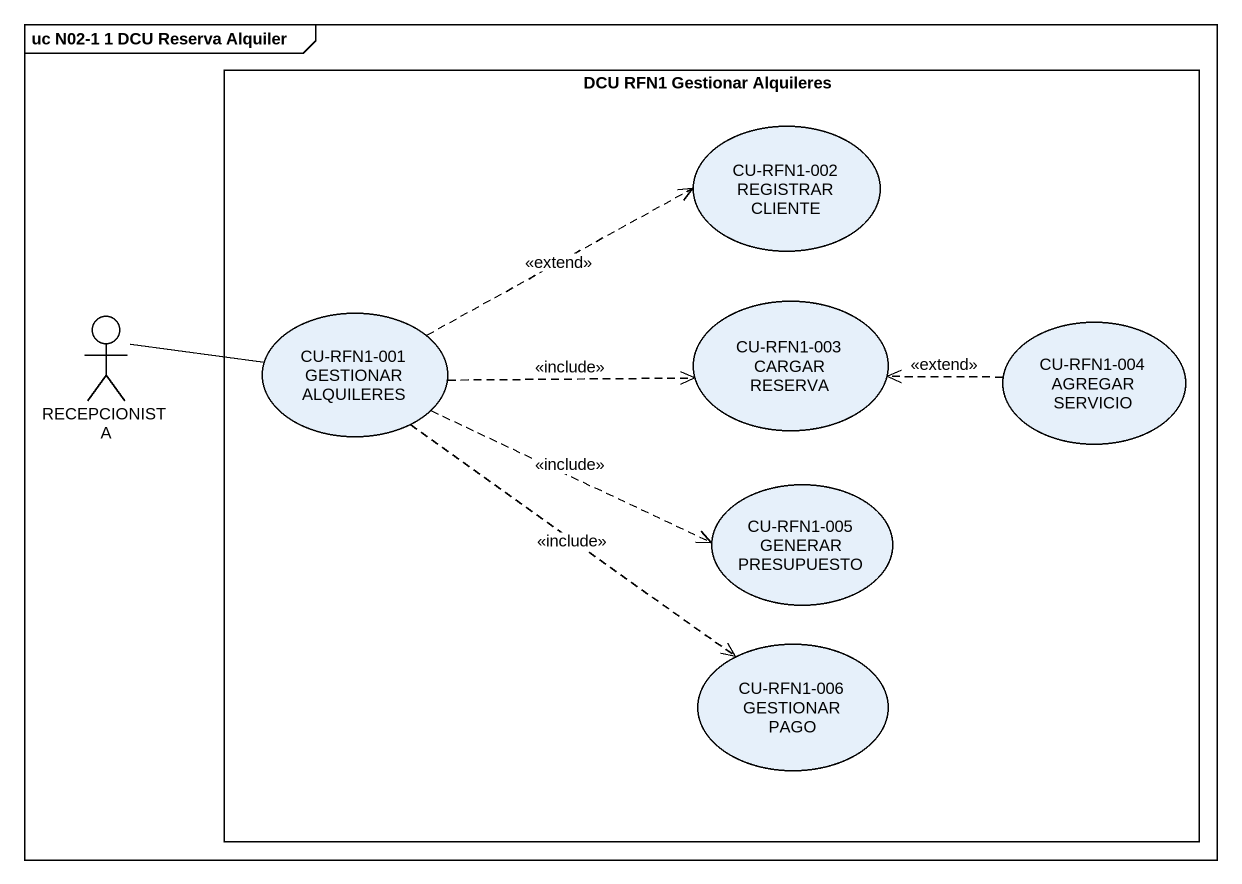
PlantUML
@startuml
mainframe uc N02-1 1 DCU Reserva Alquiler
rectangle "DCU RFN1 Gestionar Alquileres" as DCU_RFN1_Gestionar {
  usecase "CU-RFN1-002 REGISTRAR CLIENTE" as CU_RFN1_002_REGISTRAR
  usecase "CU-RFN1-001 GESTIONAR ALQUILERES" as CU_RFN1_001_GESTIONAR
  usecase "CU-RFN1-003 CARGAR RESERVA" as CU_RFN1_003_CARGAR_RESERVA
  usecase "CU-RFN1-004 AGREGAR SERVICIO" as CU_RFN1_004_AGREGAR_SERVICIO
  usecase "CU-RFN1-005 GENERAR PRESUPUESTO" as CU_RFN1_005_GENERAR
  usecase "CU-RFN1-006 GESTIONAR PAGO" as CU_RFN1_006_GESTIONAR_PAGO
}
actor RECEPCIONISTA
RECEPCIONISTA -right- CU_RFN1_001_GESTIONAR
CU_RFN1_001_GESTIONAR .right.> CU_RFN1_002_REGISTRAR : <<extend>>
CU_RFN1_001_GESTIONAR .right.> CU_RFN1_003_CARGAR_RESERVA : <<include>>
CU_RFN1_001_GESTIONAR .right.> CU_RFN1_005_GENERAR : <<include>>
CU_RFN1_001_GESTIONAR ..> CU_RFN1_006_GESTIONAR_PAGO : <<include>>
CU_RFN1_004_AGREGAR_SERVICIO .left.> CU_RFN1_003_CARGAR_RESERVA : <<extend>>
@enduml
